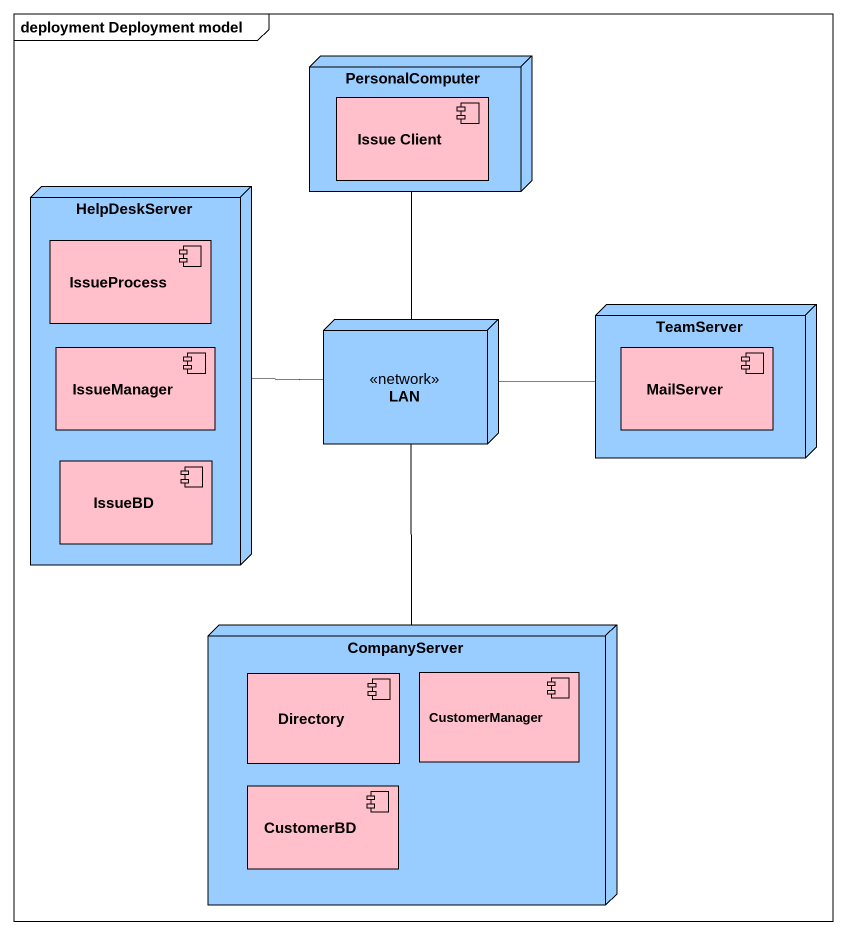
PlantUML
@startuml
mainframe deployment Deployment model
node PersonalComputer #99CCFF {
  component "Issue Client" as Issue_Client #FFC0CB
}
node HelpDeskServer #99CCFF {
  component IssueProcess #FFC0CB
  component IssueManager #FFC0CB
  component IssueBD #FFC0CB
}
node LAN <<network>> #99CCFF
node TeamServer #99CCFF {
  component MailServer #FFC0CB
}
node CompanyServer #99CCFF {
  component Directory #FFC0CB
  component CustomerManager #FFC0CB
  component CustomerBD #FFC0CB
}
PersonalComputer -- LAN
HelpDeskServer -right- LAN
TeamServer -left- LAN
CompanyServer -up- LAN
@enduml
